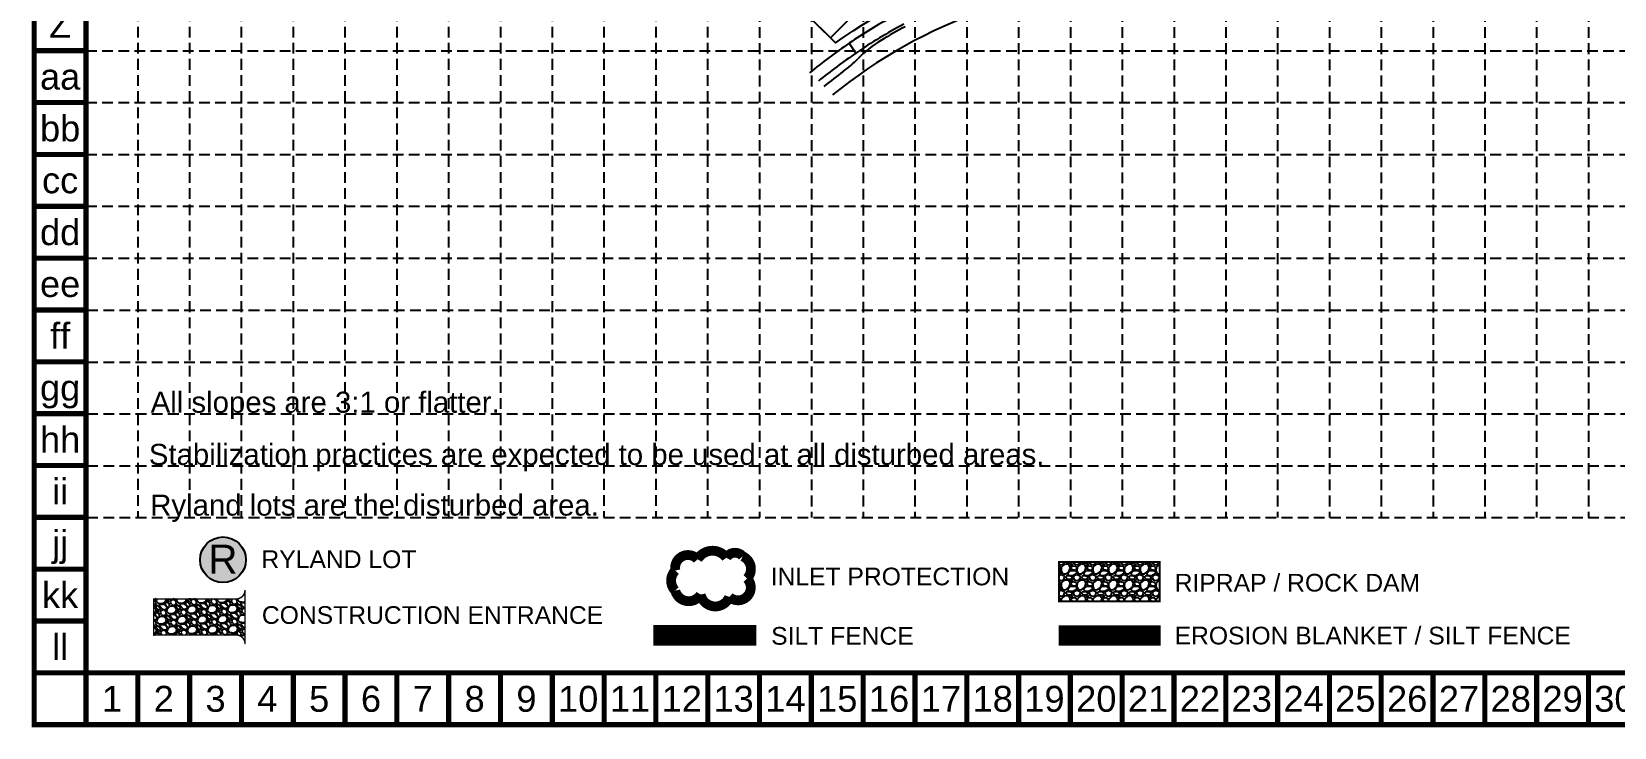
# Model space of a CAD drawing. Header units: feet. Extents: x 5163 to 12107, y -224 to 4120.
# Drawn here: x 5163 to 8473, y -224 to 1230 of the extents above; entities that cross this region are included whole.
import ezdxf
from ezdxf.enums import TextEntityAlignment as Align

# ---------------------------------------------------------------- set-up
doc = ezdxf.new("R2010")
doc.units = ezdxf.units.FT
for name, pattern in [('2003004C-A$0$BOUNDARY2', [1.3125, 1, -0.0625, 0.0625, -0.0625, 0.0625, -0.0625]), ('ACAD_ISO02W100', [15, 12, -3]), ('HIDDEN', [0.375, 0.25, -0.125])]:
    doc.linetypes.add(name, pattern=pattern)
for name, color, linetype in [('2003004C-A$0$3A-BND', 6, '2003004C-A$0$BOUNDARY2'), ('2003004C-A$0$BND-WELL#1', 6, 'Continuous'), ('2003004C-A$0$INFRA_EX_PVMT', 15, 'Continuous'), ('2003004C-A$0$INFRA_FUTURE_PVMT_REEDER', 15, 'Continuous'), ('BASE', 7, 'Continuous'), ('grid', 254, 'Continuous'), ('LEGEND', 7, 'Continuous')]:
    doc.layers.add(name, color=color, linetype=linetype)
doc.styles.add("L200'", font='ARIAL.TTF', dxfattribs={"height": 0.001969})
doc.styles.add('ryland', font='ARIAL.TTF', dxfattribs={"height": 25})
doc.styles.get("Standard").update_dxf_attribs({"font": 'ARIAL.TTF'})

# ---------------------------------------------------------------- blocks, each defined once
blk = doc.blocks.new('RYLAND')
h = blk.add_hatch(color=81)
h.paths.add_polyline_path([(1.164, -1.048, 1), (-1.408, -1.048, 1)])
h.paths.add_polyline_path([(-1.348, -2.228), (1.104, -2.228), (1.104, 0.21), (-1.348, 0.21)], flags=25)
at = {"color": 5}
blk.add_circle((-0.122, -1.048), 1.286, dxfattribs=at)
at = {"layer": 'BASE', "color": 5, "style": 'ryland'}
blk.add_text('R', height=1.625, dxfattribs=at).set_placement((-0.122, -1.821), align=Align.CENTER)

msp = doc.modelspace()

# ---------------------------------------------------------------- hatches: boundary and pattern name
at = {"layer": 'LEGEND', "linetype": 'ACAD_ISO02W100'}
h = msp.add_hatch(dxfattribs=at)
h.set_pattern_fill('GRAVEL', color=240, scale=33.01155, style=0)
h.set_pattern_definition([(228.0128, (4962.4956, -1627.5497), (-264.0923416, -297.1039943), [4.44124, -439.68374]), (184.9697, (4959.5246, -1630.8508), (396.1386347, 33.011263), [7.6213, -754.5095]), (132.5104, (4951.932, -1631.511), (330.1151936, -363.1273363), [5.37388, -532.0152]), (267.2737, (4939.0574, -1639.764), (33.0114185, 660.2310097), [6.94028, -687.0878]), (292.8337, (4938.7273, -1646.6964), (-165.058077, 396.13848155), [6.8055, -673.74504]), (357.2737, (4941.3682, -1652.9686), (-660.2310097, 33.0114185), [6.94028, -687.0878]), (37.6942, (4948.3006, -1653.2987), (-429.1503925, -330.11518326), [9.17817, -908.63793]), (72.2553, (4955.5632, -1647.6867), (231.0812053, 726.2539756), [8.66514, -857.84874]), (121.4296, (4958.2041, -1639.4338), (-264.0926718, 429.14998615), [6.9638, -689.41562]), (175.2364, (4954.5728, -1633.4918), (363.1270812, -33.0112705), [7.95024, -389.56148]), (222.3974, (4946.65, -1632.8315), (-396.13884267, -363.1267886), [10.28138, -1017.8575]), (138.8141, (4971.7388, -1640.094), (-231.0809473, 198.0692113), [3.50916, -347.4084]), (171.4692, (4969.0979, -1637.7833), (429.1500934, -66.0233611), [6.67616, -660.9411]), (225, (4962.496, -1636.793), (-4e-15, -33.01156), [4.66853, -42.01684]), (203.1986, (4960.185, -1632.8315), (165.057741, 66.023144), [2.5141, -248.89438]), (291.8014, (4957.874, -1633.822), (-33.011547, 99.034659), [3.55544, -174.2172]), (30.9638, (4959.1944, -1637.123), (99.034585, 66.023182), [5.77468, -186.7141]), (161.5651, (4964.146, -1634.152), (66.023114, -33.011497), [4.17566, -100.21603]), (16.3895, (4938.7273, -1633.8219), (330.1155726, 99.0344093), [5.84965, -579.1165]), (70.3462, (4944.3392, -1632.1713), (-132.0460431, -363.1271205), [4.90753, -485.84445]), (293.1986, (4964.146, -1627.5497), (-66.023144, 165.057741), [5.02815, -246.38032]), (343.6105, (4966.1269, -1632.1713), (-330.1155726, 99.0344093), [5.84965, -579.1165]), (339.444, (4938.7273, -1654.289), (-165.057811, 66.022968), [5.641, -276.4098]), (294.7751, (4944.0091, -1656.2697), (-165.0574922, 363.127163), [4.72653, -467.92694]), (66.8014, (4964.4763, -1660.5612), (66.023144, 165.057741), [5.02815, -246.38032]), (17.354, (4966.457, -1655.9396), (-429.1502167, -132.0460185), [5.53376, -547.84067]), (69.444, (4948.3006, -1660.5612), (-66.022968, -165.057811), [2.8205, -279.2303]), (101.3099, (4962.4956, -1660.561), (-33.011472, 132.046225), [1.68326, -166.64326]), (165.9638, (4962.1655, -1658.911), (99.034668, -33.011486), [6.8055, -129.3046]), (186.009, (4955.5632, -1657.26), (330.1154918, 33.0115275), [6.30686, -624.37791]), (303.6901, (4959.194, -1640.094), (-33.011594, 66.023085), [4.761, -114.26384]), (353.1572, (4961.8354, -1644.0555), (561.19632905, -66.023364), [8.3121, -822.8975]), (60.9454, (4970.0883, -1645.0458), (-132.046201, -231.0808627), [3.39874, -336.47597]), (90, (4971.74, -1642.075), (-33.01155, 33.01155), [1.9807, -31.03086]), (120.2564, (4954.903, -1656.2697), (132.0460312, -231.080931), [4.5861, -454.025]), (48.0128, (4952.5921, -1652.3083), (264.0923416, 297.1039943), [8.88248, -435.2425]), (0, (4958.534, -1645.706), (33.01155, 33.01155), [8.583, -24.42855]), (325.3048, (4967.1172, -1645.706), (-330.1153105, 231.0811342), [5.2196, -516.73884]), (254.0546, (4971.4087, -1648.677), (-33.0115463, -132.046204), [4.80655, -235.52117]), (207.646, (4970.0883, -1653.2987), (-627.2193116, -330.1157546), [7.82588, -774.76371]), (175.4261, (4963.1558, -1656.93), (-429.15016843, 33.0113784), [8.27926, -819.64622])])
h.paths.add_polyline_path([(7311.4, 39.6), (7521.5, 39.2), (7521.5, 121.8), (7311.4, 121.5)])
at = {"layer": 'LEGEND'}
h = msp.add_hatch(dxfattribs=at)
h.set_pattern_fill('GRAVEL', color=4, scale=30.035646, angle=-43.9343, style=0)
h.set_pattern_definition([(184.078545, (-36564.396, -18199.5989), (-360.59545188, -27.95027122), [4.040876, -400.047407]), (141.0354448, (-36568.4266, -18199.8863), (280.396697185, -228.446931685), [6.93427, -686.492464]), (88.576145, (-36573.8182, -18195.5257), (-12.93953481, -446.3244505), [4.889443, -484.055426]), (223.339445, (-36587.4638, -18192.8057), (438.423822606, 411.75563001), [6.314634, -625.148653]), (248.899445, (-36592.0564, -18197.1395), (141.927383185, 363.755812457), [6.191999, -613.008695]), (313.339445, (-36594.2856, -18202.9164), (-411.75563001, 438.423822606), [6.314634, -625.148653]), (353.7599448, (-36589.9517, -18207.509), (-489.58394001, 54.618927927), [8.35078, -826.72661]), (28.3210448, (-36581.6504, -18208.4167), (609.882045166, 329.976517532), [7.883997, -780.51593]), (77.495345, (-36574.7101, -18204.6764), (97.877810536, 447.904631296), [6.33602, -627.266616]), (131.302145, (-36573.3382, -18198.4907), (217.08787612, -250.86637607), [7.233545, -354.443536]), (178.4631448, (-36578.1126, -18193.0566), (-488.7939197, 12.149422378), [9.354542, -926.100325]), (94.879845, (-36566.2587, -18213.6533), (-26.37021434, 275.65652667), [3.19282, -316.09045]), (127.534945, (-36566.5303, -18210.472), (239.50729501, -314.17585125), [6.074319, -601.35901]), (181.065745, (-36570.23, -18205.655), (-20.839713, -21.629769), [4.247671, -38.22913]), (159.264345, (-36569.2444, -18201.601), (149.82824773, -60.938976), [2.287455, -226.457204]), (247.867145, (-36571.3836, -18200.791), (40.8893663, 85.7289982), [3.23493, -158.511979]), (347.029545, (-36572.6024, -18203.7875), (106.56871015, -19.25950133), [5.254105, -169.882303]), (117.630845, (-36567.482, -18204.967), (22.4198604, -63.309151), [3.799239, -91.181823]), (332.455245, (-36583.9289, -18188.704), (278.81664048, -143.50798646), [5.322316, -526.910676]), (26.411945, (-36579.2099, -18191.1652), (-315.75576835, -154.5687034), [4.46513, -442.046851]), (249.264345, (-36563.3144, -18200.641), (60.938976, 149.82824773), [4.57488, -224.16978]), (299.676245, (-36564.9342, -18204.9194), (-153.77870227, 273.28624538), [5.322316, -526.910676]), (295.509745, (-36596.8495, -18202.1144), (-66.46952122, 147.45801166), [5.132491, -251.492185]), (250.840845, (-36594.6391, -18206.7465), (121.08820546, 342.1258325), [4.300444, -425.744554]), (22.867145, (-36583.938, -18222.479), (147.45808287, 66.46936445), [4.57488, -224.16978]), (333.419745, (-36579.7225, -18220.7012), (-364.545668116, 184.3973026), [5.034905, -498.454275]), (25.509745, (-36594.5364, -18212.2675), (-147.45801166, -66.46952122), [2.566246, -254.05843]), (57.375645, (-36585.2356, -18221.2286), (61.72913255, 107.3587235), [1.531518, -151.62081]), (122.029545, (-36584.41, -18219.939), (44.0496324, -84.1488528), [6.191999, -117.648122]), (142.074745, (-36587.6939, -18214.6893), (237.137311224, -186.767317295), [5.73831, -568.091889]), (259.755845, (-36574.478, -18205.734), (20.0496136, 64.09925), [4.3318, -103.963251]), (309.2229448, (-36575.2484, -18209.9969), (326.026366083, -397.534703715), [7.562795, -748.715449]), (17.011145, (-36570.466, -18215.8558), (-232.3970072, -68.04951639), [3.09235, -306.143544]), (46.065745, (-36567.51, -18214.95), (-0.790055, 42.46947), [1.802139, -28.233507]), (76.322145, (-36587.5013, -18213.6236), (-59.35906132, -234.76711128), [4.172672, -413.095853]), (4.078545, (-36586.5146, -18209.5693), (360.59545188, 27.95027122), [8.081751, -396.006532]), (316.065745, (-36578.453, -18208.994), (42.46947, 0.790055), [7.809268, -22.226378]), (281.370545, (-36572.8296, -18214.4128), (-70.41937115, 359.805473366), [4.749056, -470.15619]), (210.120345, (-36571.8933, -18219.0686), (-104.98859067, -65.67934757), [4.37325, -214.289554]), (163.7117448, (-36575.676, -18221.2632), (-619.362625424, 179.656555165), [7.1204, -704.920804]), (131.4918448, (-36582.5107, -18219.2661), (-260.34732438, 292.545852706), [7.53291, -745.757268])])
edge = h.paths.add_edge_path()
edge.add_line((5609.2, -49.5), (5609.2, 63.1))
edge.add_arc((5590.4, 63.1), 18.8, -89.9609, 0, ccw=False)
edge.add_line((5590.4, 44.3), (5418.3, 44.3))
edge.add_line((5418.3, 44.3), (5418.3, -30.8))
edge.add_line((5418.3, -30.8), (5590.4, -30.7))
edge.add_arc((5590.4, -49.5), 18.8, 0, 90.0391, ccw=False)

# ---------------------------------------------------------------- linework, layer by layer
at = {"layer": '2003004C-A$0$3A-BND', "color": 7, "linetype": 'Continuous'}
msp.add_lwpolyline([(6260.9, 1780.1), (6843.9, 1206.4, -0.154787), (7506.2, 1418.3)], format="xyb", dxfattribs=at)
at = {"layer": '2003004C-A$0$BND-WELL#1', "color": 7, "linetype": 'Continuous', "ltscale": 0.01}
msp.add_lwpolyline([(6268.3, 1842.9), (6869.1, 1252.1), (6833.8, 1216.7), (6260.9, 1780.1)], dxfattribs=at)
at = {"layer": '2003004C-A$0$INFRA_EX_PVMT', "color": 7, "linetype": 'Continuous'}
msp.add_line((6886.7, 1185), (6872.7, 1205.7), dxfattribs=at)
for centre, radius, start, end in [((7509.1, 268.3), 1133, 118.8236, 124.175), ((7508.9, 268.7), 1107.6, 118.1267, 124.1755)]:
    msp.add_arc(centre, radius, start, end, dxfattribs=at)
at = {"layer": '2003004C-A$0$INFRA_FUTURE_PVMT_REEDER', "color": 7, "linetype": 'Continuous'}
msp.add_line((6872.7, 1205.7), (6886.7, 1185), dxfattribs=at)
for centre, radius, start, end in [((7509.1, 268.3), 1067, 90.1451, 128.9757), ((7509.1, 268.3), 1102, 118.1319, 121.1039), ((7509.1, 268.3), 1133, 124.175, 129.4048), ((7069, 997.9), 250, 121.1039, 135.5505), ((7509.1, 268.3), 1108, 124.175, 129.2483), ((6712, 1348), 250, 306.4372, 315.5505), ((7509.1, 268.3), 1092, 126.4372, 129.1444)]:
    msp.add_arc(centre, radius, start, end, dxfattribs=at)
at = {"layer": 'BASE', "const_width": 10.8}
for points in [[(5168.4, -218.4), (12101.8, -218.4), (12101.8, 4114.9), (5168.4, 4114.9)], [(5276.8, -110.1), (11993.4, -110.1), (11993.4, 4006.6), (5276.8, 4006.6)]]:
    msp.add_lwpolyline(points, close=True, dxfattribs=at)
for points in [[(5276.8, 1189.9), (5168.4, 1189.9)], [(5276.8, 1081.6), (5168.4, 1081.6)], [(5276.8, 973.2), (5168.4, 973.2)], [(5276.8, 864.9), (5168.4, 864.9)], [(5276.8, 756.6), (5168.4, 756.6)], [(5276.8, 648.2), (5168.4, 648.2)], [(5276.8, 539.9), (5168.4, 539.9)], [(5276.8, 431.6), (5168.4, 431.6)], [(5276.8, 323.2), (5168.4, 323.2)], [(5276.8, 214.9), (5168.4, 214.9)], [(5276.8, 106.6), (5168.4, 106.6)], [(5276.8, -1.8), (5168.4, -1.8)], [(5276.8, -110.1), (5168.4, -110.1)], [(5276.8, -218.4), (5276.8, -110.1)], [(5385.1, -218.4), (5385.1, -110.1)], [(5493.4, -218.4), (5493.4, -110.1)], [(5601.8, -218.4), (5601.8, -110.1)], [(5710.1, -218.4), (5710.1, -110.1)], [(5818.4, -218.4), (5818.4, -110.1)], [(5926.8, -218.4), (5926.8, -110.1)], [(6035.1, -218.4), (6035.1, -110.1)], [(6143.4, -218.4), (6143.4, -110.1)], [(6251.8, -218.4), (6251.8, -110.1)], [(6360.1, -218.4), (6360.1, -110.1)], [(6468.4, -218.4), (6468.4, -110.1)], [(6576.8, -218.4), (6576.8, -110.1)], [(6685.1, -218.4), (6685.1, -110.1)], [(6793.4, -218.4), (6793.4, -110.1)], [(6901.8, -218.4), (6901.8, -110.1)], [(7010.1, -218.4), (7010.1, -110.1)], [(7118.4, -218.4), (7118.4, -110.1)], [(7226.8, -218.4), (7226.8, -110.1)], [(7335.1, -218.4), (7335.1, -110.1)], [(7443.4, -218.4), (7443.4, -110.1)], [(7551.8, -218.4), (7551.8, -110.1)], [(7660.1, -218.4), (7660.1, -110.1)], [(7768.4, -218.4), (7768.4, -110.1)], [(7876.8, -218.4), (7876.8, -110.1)], [(7985.1, -218.4), (7985.1, -110.1)], [(8093.4, -218.4), (8093.4, -110.1)], [(8201.8, -218.4), (8201.8, -110.1)], [(8310.1, -218.4), (8310.1, -110.1)], [(8418.4, -218.4), (8418.4, -110.1)]]:
    msp.add_lwpolyline(points, dxfattribs=at)
at = {"layer": 'grid', "color": 252, "linetype": 'HIDDEN', "ltscale": 90}
for p, q in [((5384.8, 4007.6), (5384.8, 214.4)), ((5493.1, 4007.6), (5493.1, 214.4)), ((5601.4, 4007.6), (5601.4, 214.4)), ((5709.8, 4007.6), (5709.8, 214.4)), ((5818.1, 4007.6), (5818.1, 214.4)), ((5926.4, 4007.6), (5926.4, 214.4)), ((6034.8, 4007.6), (6034.8, 214.4)), ((6143.1, 4007.6), (6143.1, 214.4)), ((6251.4, 4007.6), (6251.4, 214.4)), ((6359.8, 4007.6), (6359.8, 214.4)), ((6468.1, 4007.6), (6468.1, 214.4)), ((6576.4, 4007.6), (6576.4, 214.4)), ((6685.1, 4006.6), (6685.1, 214.4)), ((6793.4, 4006.6), (6793.4, 214.4)), ((6901.8, 4006.6), (6901.8, 214.4)), ((7010.1, 4006.6), (7010.1, 214.4)), ((7118.4, 4006.6), (7118.4, 214.4)), ((7226.8, 4006.6), (7226.8, 214.4)), ((7335.1, 4006.6), (7335.1, 214.4)), ((7443.4, 4006.6), (7443.4, 214.4)), ((7551.8, 4006.6), (7551.8, 214.4)), ((7660.1, 4006.6), (7660.1, 214.4)), ((7768.4, 4006.6), (7768.4, 214.4)), ((7876.8, 4006.6), (7876.8, 214.4)), ((7985.1, 4006.6), (7985.1, 214.4)), ((8093.4, 4006.6), (8093.4, 214.4)), ((8201.8, 4006.6), (8201.8, 214.4)), ((8310.1, 4006.6), (8310.1, 214.4)), ((8418.4, 4006.6), (8418.4, 214.4)), ((5276.8, 1189.9), (11993.4, 1189.9)), ((5276.8, 1081.6), (11993.4, 1081.6)), ((5276.8, 973.2), (11993.4, 973.2)), ((5276.8, 864.9), (11993.4, 864.9)), ((5276.8, 756.6), (11993.4, 756.6)), ((5279.2, 647.8), (11995.9, 647.8)), ((5279.2, 539.4), (11995.9, 539.4)), ((5279.2, 431.1), (11995.9, 431.1)), ((5279.2, 322.8), (11995.9, 322.8)), ((5279.2, 214.4), (11995.9, 214.4))]:
    msp.add_line(p, q, dxfattribs=at)
at = {"layer": 'LEGEND', "color": 170, "ltscale": 100, "const_width": 20.5}
msp.add_lwpolyline([(6555.5, 127.2, 0.520567), (6555.5, 127.2, 0.765195), (6509.1, 103.8, 0.417879), (6508.8, 61.7, 0.6649), (6561.9, 53.6, 0.744833), (6621.8, 48.6, 0.975642), (6659.1, 87.1, 0.520567), (6649.8, 133.5, 0.520567), (6615.7, 130.5, 0.540264), (6555.5, 127.2)], format="xyb", close=True, dxfattribs=at)
at = {"layer": 'LEGEND', "color": 240, "linetype": 'Continuous', "const_width": 4.13}
msp.add_lwpolyline([(7311.4, 39.6), (7521.5, 39.2), (7521.5, 121.8), (7311.4, 121.5)], close=True, dxfattribs=at)
at = {"layer": 'LEGEND', "color": 4, "const_width": 3}
msp.add_lwpolyline([(5609.2, -49.5), (5609.2, 63.1, -0.414014), (5590.4, 44.3), (5418.3, 44.3), (5418.3, -30.8), (5590.4, -30.7, -0.414413)], format="xyb", close=True, dxfattribs=at)
at = {"layer": 'LEGEND', "color": 200, "const_width": 42.9}
msp.add_lwpolyline([(6463, -31.7), (6678.3, -31.7)], dxfattribs=at)
at = {"layer": 'LEGEND', "color": 84, "const_width": 42.9}
msp.add_lwpolyline([(7310.3, -32), (7523.6, -32)], dxfattribs=at)

# ---------------------------------------------------------------- block references
at = {"color": 7, "xscale": 37.13994823065946, "yscale": 37.13994823066721, "zscale": 37.13994823066983}
msp.add_blockref('RYLAND', (5567.6, 165.1), dxfattribs=at)

# ---------------------------------------------------------------- texts
at = {"layer": 'BASE'}
for s, height, p in [('Z', 54.2, (5222.6, 1244.1)), ('aa', 54.17, (5222.6, 1135.7)), ('bb', 54.17, (5222.6, 1027.4)), ('cc', 54.17, (5222.6, 919.1)), ('dd', 54.17, (5222.6, 810.7)), ('ee', 54.17, (5222.6, 702.4)), ('ff', 54.17, (5222.6, 594.1)), ('gg', 54.17, (5222.6, 485.7)), ('hh', 54.17, (5222.6, 377.4)), ('ii', 54.17, (5222.6, 269.1)), ('jj', 54.17, (5222.6, 160.7)), ('kk', 54.17, (5222.6, 52.4)), ('ll', 54.17, (5222.6, -55.9)), ('1', 54.2, (5330.9, -164.3)), ('2', 54.2, (5439.3, -164.3)), ('3', 54.2, (5547.6, -164.3)), ('4', 54.2, (5655.9, -164.3)), ('5', 54.2, (5764.3, -164.3)), ('6', 54.2, (5872.6, -164.3)), ('7', 54.2, (5980.9, -164.3)), ('8', 54.2, (6089.3, -164.3)), ('9', 54.2, (6197.6, -164.3)), ('10', 54.17, (6305.9, -164.3)), ('11', 54.17, (6414.3, -164.3)), ('12', 54.17, (6522.6, -164.3)), ('13', 54.17, (6630.9, -164.3)), ('14', 54.17, (6739.3, -164.3)), ('15', 54.17, (6847.6, -164.3)), ('16', 54.17, (6955.9, -164.3)), ('17', 54.17, (7064.3, -164.3)), ('18', 54.17, (7172.6, -164.3)), ('19', 54.17, (7280.9, -164.3)), ('20', 54.17, (7389.3, -164.3)), ('21', 54.17, (7497.6, -164.3)), ('22', 54.17, (7605.9, -164.3)), ('23', 54.17, (7714.3, -164.3)), ('24', 54.17, (7822.6, -164.3)), ('25', 54.17, (7930.9, -164.3)), ('26', 54.17, (8039.3, -164.3)), ('27', 54.17, (8147.6, -164.3)), ('28', 54.17, (8255.9, -164.3)), ('29', 54.17, (8364.3, -164.3)), ('30', 54.17, (8472.6, -164.3))]:
    msp.add_text(s, height=height, dxfattribs=at).set_placement(p, align=Align.MIDDLE_CENTER)
at = {"layer": 'BASE', "color": 7, "style": "L200'"}
for s, p in [('All slopes are 3:1 or flatter.', (5411.9, 433.5)), ('Stabilization practices are expected to be used at all disturbed areas.', (5408.1, 324.4)), ('Ryland lots are the disturbed area.', (5411, 218.5))]:
    msp.add_text(s, height=43.934, dxfattribs=at).set_placement(p)
at = {"layer": 'LEGEND', "style": "L200'"}
for s, height, p in [('RYLAND LOT', 36.94, (5643.6, 108.9)), ('INLET PROTECTION', 36.941, (6708.3, 72.9)), ('RIPRAP / ROCK DAM', 36.941, (7553.2, 59.8)), ('CONSTRUCTION ENTRANCE', 36.941, (5644.4, -7.7)), ('SILT FENCE', 36.94, (6709.4, -51.2)), ('EROSION BLANKET / SILT FENCE', 36.941, (7553, -50.6))]:
    msp.add_text(s, height=height, dxfattribs=at).set_placement(p)

doc.saveas('drawing.dxf')
